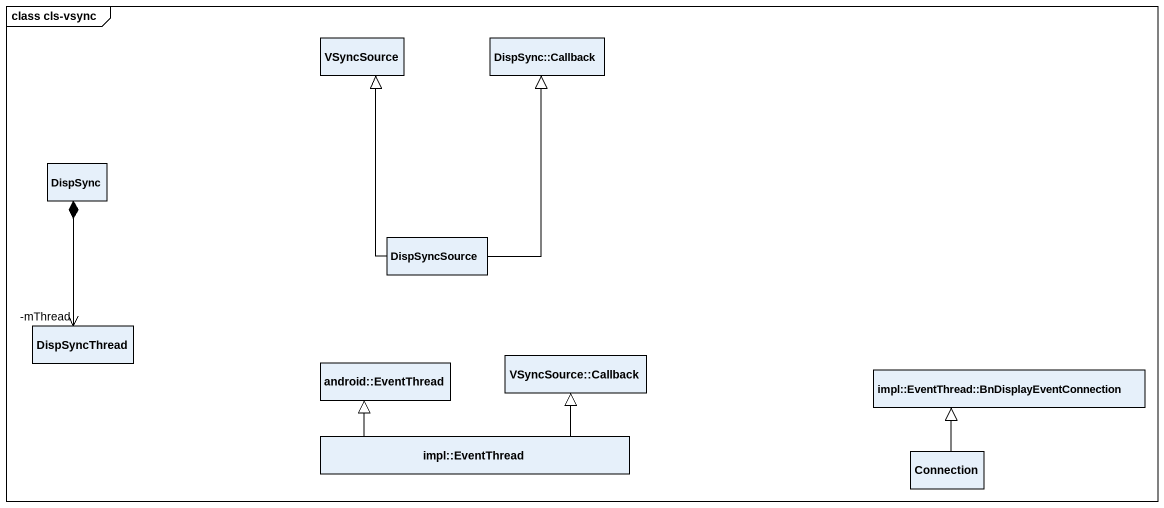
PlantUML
@startuml
mainframe class cls-vsync
hide circle
hide empty members
class VSyncSource
class "DispSync::Callback" as DispSync_Callback
class DispSync
class DispSyncSource
class DispSyncThread
class "android::EventThread" as android_EventThread
class "VSyncSource::Callback" as VSyncSource_Callback
class "impl::EventThread::BnDisplayEventConnection" as impl_EventThread
class "impl::EventThread" as impl_EventThread_2
class Connection
DispSync *--> "-mThread" DispSyncThread
DispSyncSource -up-|> VSyncSource
DispSyncSource -up-|> DispSync_Callback
impl_EventThread_2 -up-|> android_EventThread
impl_EventThread_2 -up-|> VSyncSource_Callback
Connection -up-|> impl_EventThread
@enduml
